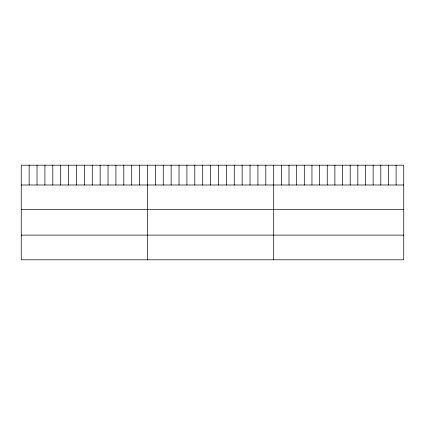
<?xml version="1.0" encoding="UTF-8"?>
<svg xmlns="http://www.w3.org/2000/svg" width="425" height="425" viewBox="0 0 425 425"><rect width="100%" height="100%" fill="white"/><g stroke="black" fill="none" stroke-linecap="round" stroke-linejoin="round"><path stroke-width="0.64" d="M403.75 184.992L403.75 259.803L21.25 259.803L21.25 165.197L403.75 165.197L403.75 184.992L21.25 184.992M21.25 209.679L403.75 209.679M21.25 235.115L403.75 235.115M396.1 165.197L396.1 184.992M388.45 165.197L388.45 184.992M380.8 165.197L380.8 184.992M373.15 165.197L373.15 184.992M365.5 165.197L365.5 184.992M357.85 165.197L357.85 184.992M350.2 165.197L350.2 184.992M342.55 165.197L342.55 184.992M334.9 165.197L334.9 184.992M327.25 165.197L327.25 184.992M319.6 165.197L319.6 184.992M311.95 165.197L311.95 184.992M304.3 165.197L304.3 184.992M296.65 165.197L296.65 184.992M289 165.197L289 184.992M281.35 165.197L281.35 184.992M273.7 165.197L273.7 259.803M265.811 165.197L265.811 184.992M257.922 165.197L257.922 184.992M250.033 165.197L250.033 184.992M242.144 165.197L242.144 184.992M234.255 165.197L234.255 184.992M226.366 165.197L226.366 184.992M218.477 165.197L218.477 184.992M210.587 165.197L210.587 184.992M202.698 165.197L202.698 184.992M194.809 165.197L194.809 184.992M186.92 165.197L186.92 184.992M179.031 165.197L179.031 184.992M171.142 165.197L171.142 184.992M163.253 165.197L163.253 184.992M155.364 165.197L155.364 184.992M147.475 165.197L147.475 259.803M139.586 165.197L139.586 184.992M131.697 165.197L131.697 184.992M123.808 165.197L123.808 184.992M115.919 165.197L115.919 184.992M108.03 165.197L108.03 184.992M100.141 165.197L100.141 184.992M92.252 165.197L92.252 184.992M84.363 165.197L84.363 184.992M76.473 165.197L76.473 184.992M68.584 165.197L68.584 184.992M60.695 165.197L60.695 184.992M52.806 165.197L52.806 184.992M44.917 165.197L44.917 184.992M37.028 165.197L37.028 184.992M29.139 165.197L29.139 184.992"/></g></svg>
